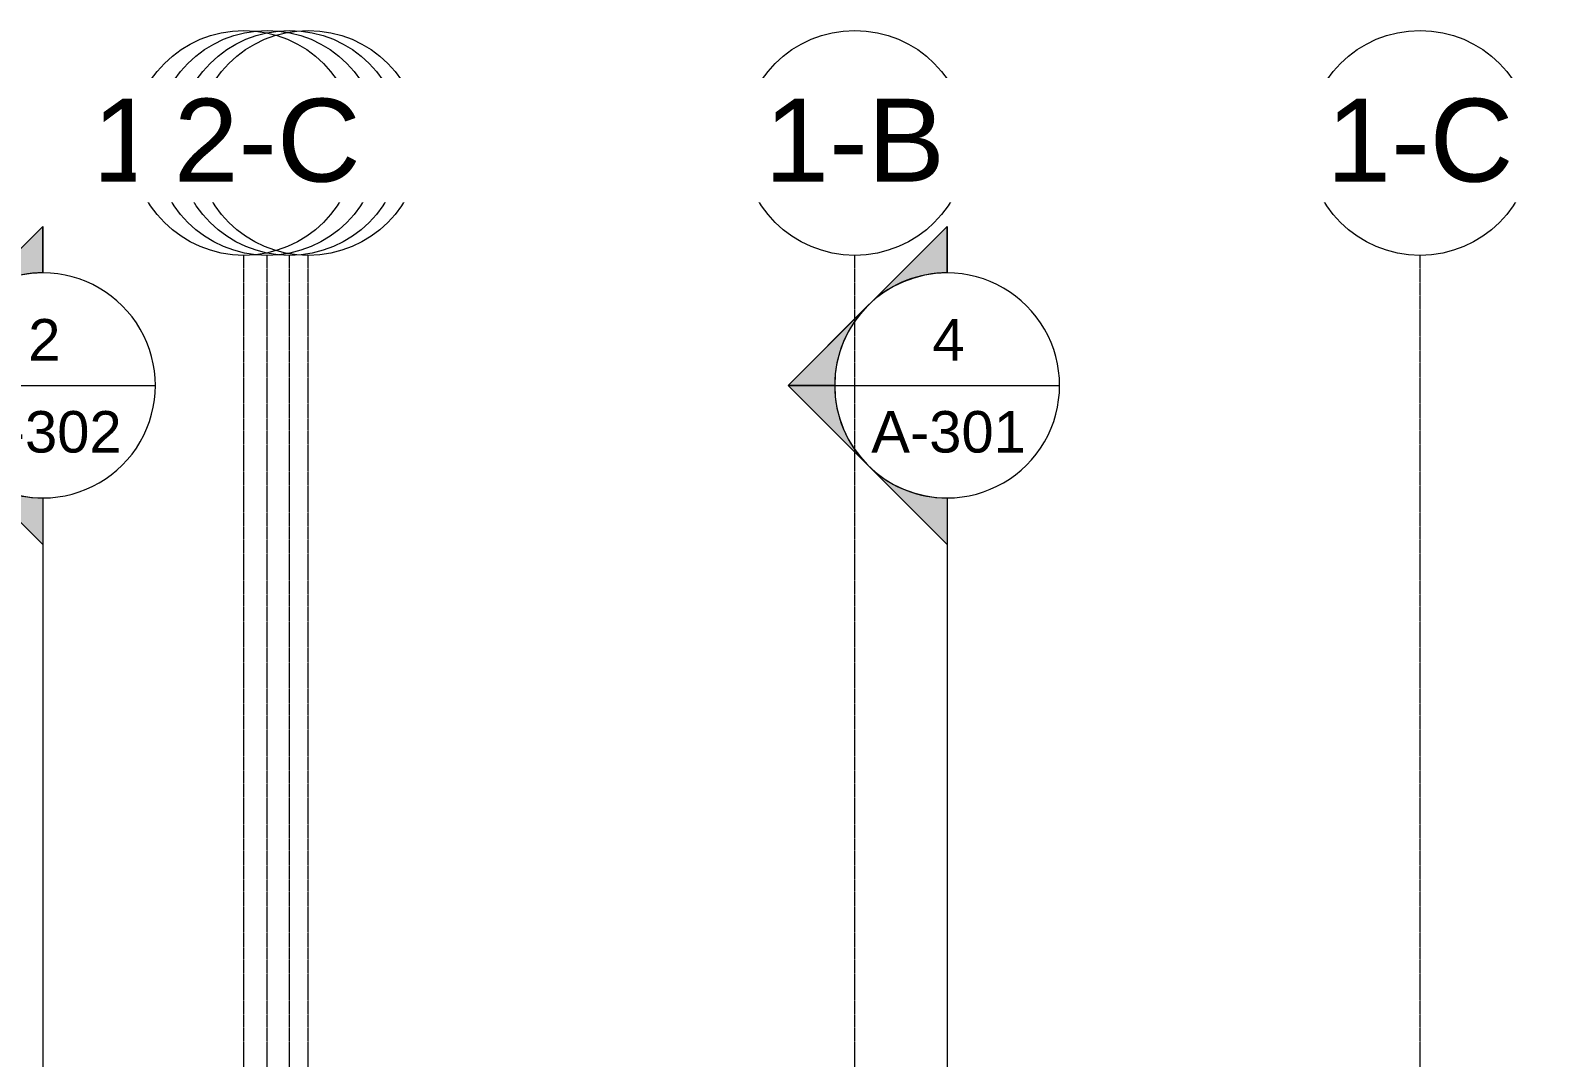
# Model space of a CAD drawing. Header units: inches. Extents: x -23034 to -8288, y -132 to 853.
# Drawn here: x -22461 to -21811, y 306 to 745 of the extents above; entities that cross this region are included whole.
import ezdxf

# ---------------------------------------------------------------- set-up
doc = ezdxf.new("R2010")
doc.units = ezdxf.units.IN
doc.header["$MEASUREMENT"] = 0
doc.linetypes.add('Grid Line 1_2_', pattern=[0.8749999999999999, 0.4999999999999999, -0.125, 0.125, -0.125])
for name, color, linetype, lineweight in [('G-ANNO-SYMB', 111, 'Continuous', 9), ('S-GRID', 1, 'Continuous', 9), ('S-GRID-IDEN', 1, 'Continuous', 9)]:
    doc.layers.add(name, color=color, linetype=linetype, lineweight=lineweight)
doc.styles.add('Arial', font='arial.ttf', dxfattribs={"height": 35.40718562874248})
doc.styles.add('Arial_1', font='arial.ttf', dxfattribs={"height": 17.70359281437124})

# ---------------------------------------------------------------- blocks, each defined once
blk = doc.blocks.new('Grid - Grid Head - Circle-14747-Section 15')
at = {"layer": 'S-GRID-IDEN'}
blk.add_circle((-21143.80281039637, 696.6588239577899), 48, dxfattribs=at)
blk = doc.blocks.new('Section - Section Head - Filled-1526-Section 15')
at = {"layer": 'G-ANNO-SYMB'}
h = blk.add_hatch(color=256, dxfattribs=at)
edge = h.paths.add_edge_path(flags=0)
edge.add_arc((-22069.38845523002, 593.1570754422742), 48.06247118192713, 89.99999999999989, 132.0783950246226, ccw=False)
edge.add_line((-22069.38845523002, 641.2195466242014), (-22069.38845523002, 661.0393264361825))
edge.add_line((-22069.38845523002, 661.0393264361825), (-22101.59736594329, 628.8304157229086))
h = blk.add_hatch(color=256, dxfattribs=at)
edge = h.paths.add_edge_path(flags=0)
edge.add_line((-22103.32958072698, 627.0982009392283), (-22137.27070622393, 593.1570754422742))
edge.add_line((-22137.27070622393, 593.1570754422742), (-22117.38845523002, 593.157075442274))
edge.add_arc((-22069.38845523002, 593.1570754422735), 48.00000000000296, 135, 179.9999999999997, ccw=False)
h = blk.add_hatch(color=256, dxfattribs=at)
edge = h.paths.add_edge_path(flags=0)
edge.add_arc((-22069.38845523002, 593.157075442274), 47.99999999999977, 180.0000000000001, 224.9999999999984, ccw=False)
edge.add_line((-22117.38845523002, 593.1570754422742), (-22137.27070622393, 593.1570754422743))
edge.add_line((-22137.27070622393, 593.1570754422743), (-22103.32958072698, 559.21594994532))
h = blk.add_hatch(color=256, dxfattribs=at)
edge = h.paths.add_edge_path(flags=0)
edge.add_line((-22101.59736594329, 557.4837351616393), (-22069.38845523002, 525.2748244483652))
edge.add_line((-22069.38845523002, 525.2748244483652), (-22069.38845523002, 545.0946042603463))
edge.add_arc((-22069.38845523002, 593.1570754422737), 48.06247118192778, 227.9216049753765, 270, ccw=False)
for p, q in [((-22137.27070622393, 593.1570754422743), (-22069.38845523002, 661.0393264361825)), ((-22101.59736594329, 628.8304157229086), (-22069.38845523002, 661.0393264361825)), ((-22069.38845523002, 641.157075442274), (-22069.38845523002, 661.0393264361825)), ((-22069.38845523002, 661.0393264361825), (-22069.38845523002, 641.2195466242014)), ((-22137.27070622393, 593.1570754422742), (-22103.32958072698, 627.0982009392283)), ((-22137.27070622393, 593.1570754422743), (-22069.38845523002, 525.2748244483656)), ((-22117.38845523002, 593.157075442274), (-22137.27070622393, 593.1570754422742)), ((-22103.32958072698, 559.21594994532), (-22137.27070622393, 593.1570754422743)), ((-22137.27070622393, 593.1570754422743), (-22117.38845523002, 593.1570754422742)), ((-22069.38845523002, 525.2748244483652), (-22101.59736594329, 557.4837351616393)), ((-22069.38845523002, 545.157075442274), (-22069.38845523002, 525.2748244483656)), ((-22069.38845523002, 545.0946042603463), (-22069.38845523002, 525.2748244483652))]:
    blk.add_line(p, q, dxfattribs=at)
for centre, radius, start, end in [((-22069.38845523002, 593.157075442274), 47.99999999999989, 89.99999999999987, 269.9999999999995), ((-22069.38845523002, 593.1570754422742), 48.06247118192713, 89.99999999999953, 132.0783950246223), ((-22069.38845523002, 593.157075442274), 47.99999999999994, 269.9999999999996, 89.99999999999993), ((-22069.38845523002, 593.1570754422735), 48.00000000000296, 134.9999999999997, 179.9999999999993), ((-22069.38845523002, 593.157075442274), 47.99999999999977, 179.9999999999997, 224.999999999998), ((-22069.38845523002, 593.1570754422737), 48.06247118192778, 227.9216049753762, 269.9999999999996)]:
    blk.add_arc(centre, radius, start, end, dxfattribs=at)

msp = doc.modelspace()

# ---------------------------------------------------------------- linework, layer by layer
at = {"layer": 'G-ANNO-SYMB'}
for p, q in [((-22503.32929294768, 593.157075442274), (-22407.32929294768, 593.157075442274)), ((-22117.38845523002, 593.1570754422739), (-22021.38845523002, 593.1570754422739)), ((-22455.3292929477, 545.1570754422745), (-22455.3292929477, -54.81696767603199)), ((-22069.38845523004, 545.1570754422744), (-22069.38845523004, -54.81696767603199))]:
    msp.add_line(p, q, dxfattribs=at)
at = {"layer": 'S-GRID', "linetype": 'Grid Line 1_2_'}
for p, q in [((-22369.55281039653, -132), (-22369.55281039653, 648.6588239577904)), ((-22359.55281039653, -132), (-22359.55281039653, 648.6588239577904)), ((-22359.55281039653, -132), (-22359.55281039653, 648.6588239577904)), ((-22350.05281039639, -132), (-22350.05281039639, 648.6588239577904)), ((-22342.05281039639, -132), (-22342.05281039639, 648.6588239577904)), ((-22108.80281039639, -132), (-22108.80281039639, 648.6588239577904)), ((-22108.80281039638, -132), (-22108.80281039638, 648.6588239577904)), ((-21867.55281039639, -132), (-21867.55281039639, 648.6588239577904)), ((-21867.55281039638, -132), (-21867.55281039638, 648.6588239577904))]:
    msp.add_line(p, q, dxfattribs=at)

# ---------------------------------------------------------------- block references
at = {"layer": 'G-ANNO-SYMB'}
for p in [(-385.9408377176532, 0), (0, 0)]:
    msp.add_blockref('Section - Section Head - Filled-1526-Section 15', p, dxfattribs=at)
at = {"layer": 'S-GRID-IDEN'}
for p in [(-1206.249999999988, 0), (-964.9999999999872, 0), (-723.7499999999862, 0)]:
    msp.add_blockref('Grid - Grid Head - Circle-14747-Section 15', p, dxfattribs=at)

# ---------------------------------------------------------------- texts
at = {"layer": 'G-ANNO-SYMB', "char_height": 17.70359281437124, "attachment_point": 2, "line_spacing_factor": 0.9385317878468563, "style": 'Arial_1'}
for s, insert, width in [('2', (-22454.71455298581, 621.4953245809786), 16.41599999999998), ('4', (-22068.77371526814, 621.4953245809785), 16.41599999999998), ('A-302', (-22454.71455298581, 582.222836202313), 78.62399999999991), ('A-301', (-22068.77371526815, 582.2228362023129), 78.62399999999991)]:
    msp.add_mtext(s, dxfattribs=dict(at, insert=insert, width=width))

# ---------------------------------------------------------------- next in the draw order: texts
at = {"layer": 'S-GRID-IDEN', "char_height": 35.40718562874248, "width": 85.10399999999991, "attachment_point": 2, "line_spacing_factor": 0.9385317878468563, "style": 'Arial', "bg_fill": 3, "box_fill_scale": 1.25, "bg_fill_color": 0, "bg_fill_transparency": 0}
for s, insert in [('3-3', (-22350.06203769844, 715.5325608676554)), ('3-4', (-22108.81203769844, 715.5325608676554)), ('3-5', (-21867.56203769844, 715.5325608676554))]:
    msp.add_mtext(s, dxfattribs=dict(at, insert=insert))

# ---------------------------------------------------------------- next in the draw order: block references
at = {"layer": 'S-GRID-IDEN'}
for p in [(-1198.24999999999, 0), (-964.9999999999872, 0), (-723.7499999999862, 0)]:
    msp.add_blockref('Grid - Grid Head - Circle-14747-Section 15', p, dxfattribs=at)

# ---------------------------------------------------------------- next in the draw order: texts
at = {"layer": 'S-GRID-IDEN', "char_height": 35.40718562874248, "attachment_point": 2, "line_spacing_factor": 0.9385317878468563, "style": 'Arial', "bg_fill": 3, "box_fill_scale": 1.25, "bg_fill_color": 0, "bg_fill_transparency": 0}
for s, insert, width in [('3-3.G', (-22342.06203769844, 715.5325608676554), 147.3119999999998), ('1-B', (-22108.81203769844, 715.5325608676554), 91.5839999999999), ('1-C', (-21867.56203769844, 715.5325608676554), 94.60799999999989)]:
    msp.add_mtext(s, dxfattribs=dict(at, insert=insert, width=width))

# ---------------------------------------------------------------- next in the draw order: block references
at = {"layer": 'S-GRID-IDEN'}
msp.add_blockref('Grid - Grid Head - Circle-14747-Section 15', (-1215.750000000128, 0), dxfattribs=at)

# ---------------------------------------------------------------- next in the draw order: texts
at = {"layer": 'S-GRID-IDEN', "insert": (-22359.56203769858, 715.5325608676554), "char_height": 35.40718562874248, "width": 91.5839999999999, "attachment_point": 2, "line_spacing_factor": 0.9385317878468563, "style": 'Arial', "bg_fill": 3, "box_fill_scale": 1.25, "bg_fill_color": 0, "bg_fill_transparency": 0}
msp.add_mtext('1-A', dxfattribs=at)

# ---------------------------------------------------------------- next in the draw order: block references
at = {"layer": 'S-GRID-IDEN'}
msp.add_blockref('Grid - Grid Head - Circle-14747-Section 15', (-1225.75000000013, 0), dxfattribs=at)

# ---------------------------------------------------------------- next in the draw order: texts
at = {"layer": 'S-GRID-IDEN', "insert": (-22369.56203769858, 715.5325608676554), "char_height": 35.40718562874248, "width": 153.7919999999998, "attachment_point": 2, "line_spacing_factor": 0.9385317878468563, "style": 'Arial', "bg_fill": 3, "box_fill_scale": 1.25, "bg_fill_color": 0, "bg_fill_transparency": 0}
msp.add_mtext('1-A.G', dxfattribs=at)

# ---------------------------------------------------------------- next in the draw order: block references
at = {"layer": 'S-GRID-IDEN'}
msp.add_blockref('Grid - Grid Head - Circle-14747-Section 15', (-1215.750000000128, 0), dxfattribs=at)

# ---------------------------------------------------------------- next in the draw order: texts
at = {"layer": 'S-GRID-IDEN', "insert": (-22359.56203769858, 715.5325608676554), "char_height": 35.40718562874248, "width": 94.60799999999989, "attachment_point": 2, "line_spacing_factor": 0.9385317878468563, "style": 'Arial', "bg_fill": 3, "box_fill_scale": 1.25, "bg_fill_color": 0, "bg_fill_transparency": 0}
msp.add_mtext('2-C', dxfattribs=at)

doc.saveas('drawing.dxf')
